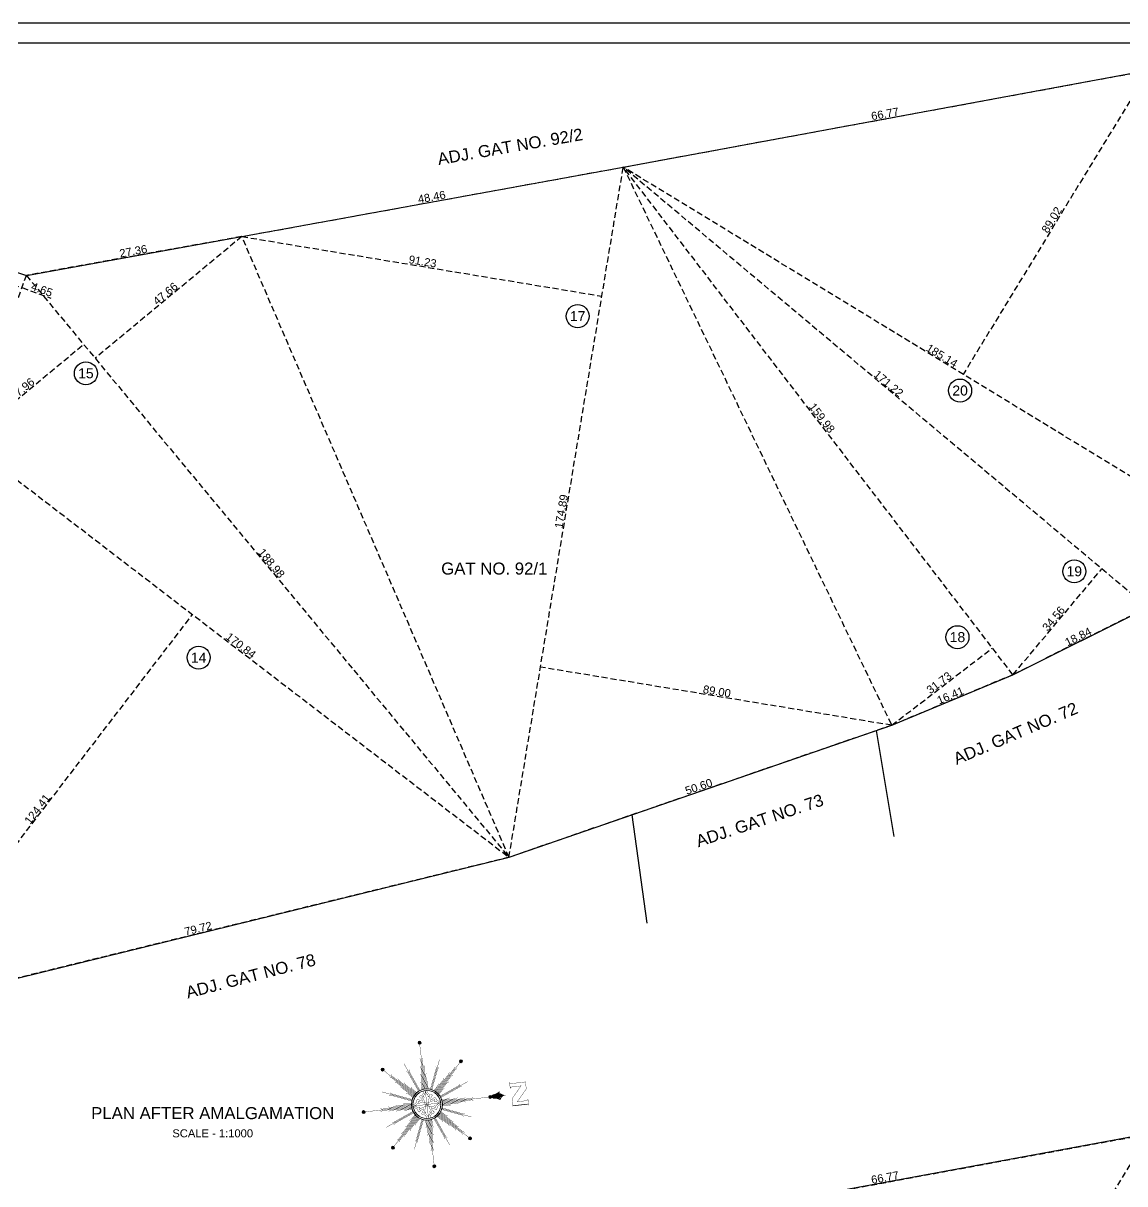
# Model space of a CAD drawing. Header units: millimetres. Extents: x 9625 to 10808, y -1607 to -1252.
# Drawn here: x 9772.5 to 9910.2, y -1457.3 to -1312.2 of the extents above; entities that cross this region are included whole.
import ezdxf
from ezdxf.enums import TextEntityAlignment as Align

# ---------------------------------------------------------------- set-up
doc = ezdxf.new("R2010")
doc.units = ezdxf.units.MM
doc.header["$LTSCALE"] = 3
doc.header["$MEASUREMENT"] = 0
doc.header["$PDMODE"] = 35
doc.header["$PDSIZE"] = 1
doc.linetypes.add('HIDDEN', pattern=[0.375, 0.25, -0.125])
doc.layers.get('Defpoints').update_dxf_attribs({"linetype": 'HIDDEN'})
for name, color, linetype in [('DIM', 8, 'HIDDEN'), ('Text', 3, 'Continuous'), ('TEXT-1', 3, 'Continuous'), ('WALL', 6, 'Continuous')]:
    doc.layers.add(name, color=color, linetype=linetype)
doc.layers.add('North', color=7, linetype='Continuous', lineweight=18)
doc.styles.add('ARIAL', font='arial.ttf')
doc.styles.get("Standard").update_dxf_attribs({"font": 'arial.ttf'})
doc.dimstyles.new('ISO-25', dxfattribs={"dimtxt": 1, "dimasz": 1, "dimexe": 0, "dimexo": 0, "dimgap": 0.1, "dimtad": 1, "dimzin": 0, "dimdsep": 46, "dimtxsty": 'Standard', "dimblk": 'NONE', "dimcen": 2.5, "dimse1": 1, "dimse2": 1, "dimclrd": 256, "dimclre": 256, "dimclrt": 3, "dimadec": 0, "dimazin": 0, "dimtfac": 1, "dimtmove": 0, "dimatfit": 3, "dimfxl": 1, "dimarcsym": 0})

# ---------------------------------------------------------------- blocks, each defined once
blk = doc.blocks.new('A$C299C5A19')
at = {"layer": 'North', "ltscale": 10}
blk.add_hatch(color=7, dxfattribs=at).paths.add_polyline_path([(2.545, 5.93, -0.301391), (2.649, 5.888, -0.350825), (2.657, 6.004, 0.189261), (2.726, 6.179), (2.726, 5.58, 0.001053), (2.726, 5.58, -0.396433), (2.642, 5.659, 0.143428)])
h = blk.add_hatch(color=7, dxfattribs=at)
edge = h.paths.add_edge_path()
edge.add_ellipse((2.982, 6.179), major_axis=(0, 0.256), ratio=1, start_angle=89.9999, end_angle=132.8683)
edge.add_ellipse((2.726, 5.941), major_axis=(0, 0.0933), ratio=1, start_angle=235.5399, end_angle=312.8682, ccw=False)
edge.add_ellipse((2.886, 5.831), major_axis=(0, 0.101), ratio=1, start_angle=348.4505, end_angle=415.5396, ccw=False)
edge.add_ellipse((3.321, 5.629), major_axis=(0, 0.513), ratio=1, start_angle=414.036, end_angle=446.6846)
edge.add_ellipse((2.726, 5.663), major_axis=(0, 0.0837), ratio=1, start_angle=179.9999, end_angle=266.6843, ccw=False)
edge.add_line((2.726, 5.58), (2.726, 6.179))
h = blk.add_hatch(color=7, dxfattribs=at)
edge = h.paths.add_edge_path()
edge.add_ellipse((2.726, 5.516), major_axis=(0, 0.064), ratio=1, start_angle=0, end_angle=360, ccw=False)
h = blk.add_hatch(color=7, dxfattribs=at)
edge = h.paths.add_edge_path()
edge.add_ellipse((1.062, 4.453), major_axis=(0, 0.064), ratio=1, start_angle=0, end_angle=360, ccw=False)
h = blk.add_hatch(color=7, dxfattribs=at)
edge = h.paths.add_edge_path()
edge.add_ellipse((4.389, 4.453), major_axis=(0, 0.064), ratio=1, start_angle=0, end_angle=360, ccw=False)
h = blk.add_hatch(color=7, dxfattribs=at)
edge = h.paths.add_edge_path()
edge.add_ellipse((0.064, 2.79), major_axis=(0, 0.064), ratio=1, start_angle=0, end_angle=360, ccw=False)
h = blk.add_hatch(color=7, dxfattribs=at)
edge = h.paths.add_edge_path()
edge.add_ellipse((5.388, 2.79), major_axis=(0, 0.064), ratio=1, start_angle=0, end_angle=360, ccw=False)
h = blk.add_hatch(color=7, dxfattribs=at)
edge = h.paths.add_edge_path()
edge.add_ellipse((1.017, 1.081), major_axis=(0, 0.064), ratio=1, start_angle=0, end_angle=360, ccw=False)
h = blk.add_hatch(color=7, dxfattribs=at)
edge = h.paths.add_edge_path()
edge.add_ellipse((4.389, 1.126), major_axis=(0, 0.064), ratio=1, start_angle=0, end_angle=360, ccw=False)
h = blk.add_hatch(color=7, dxfattribs=at)
edge = h.paths.add_edge_path()
edge.add_ellipse((2.726, 0.064), major_axis=(0, 0.064), ratio=1, start_angle=0, end_angle=360, ccw=False)
at = {"layer": 'North', "color": 7, "ltscale": 10, "extrusion": (0, 0, -1)}
blk.add_line((3.216, 6.434, 4.941), (3.216, 7.045, 4.941), dxfattribs=at)
at = {"layer": 'North', "color": 7, "ltscale": 10, "const_width": 0.0132, "elevation": 4.941}
blk.add_lwpolyline([(2.566, 7.091), (2.268, 7.091), (2.268, 6.476, -0.414214), (2.205, 6.412), (2.478, 6.412, -0.414214), (2.414, 6.476), (2.414, 6.882), (2.918, 6.434), (3.216, 6.434), (3.216, 7.045, -0.414214), (3.279, 7.109), (3.006, 7.109, -0.414214), (3.07, 7.045), (3.07, 6.644)], format="xyb", close=True, dxfattribs=at)
at = {"layer": 'North', "color": 7, "ltscale": 10, "extrusion": (0, 0, -1), "const_width": 0.0133, "elevation": -4.941}
for points in [[(-2.726, 6.179, 0.189261), (-2.657, 6.004, -0.350824), (-2.649, 5.888, -0.30139), (-2.545, 5.93, 0.143428), (-2.642, 5.659, -0.397364), (-2.726, 5.58), (-2.726, 6.179)], [(-2.726, 6.179, -0.189261), (-2.794, 6.004, 0.350824), (-2.803, 5.888, 0.30139), (-2.906, 5.93, -0.143428), (-2.809, 5.659, 0.397364), (-2.726, 5.58), (-2.726, 6.179)], [(-2.131, 2.856, -0.189261), (-2.256, 2.907, 0.095749), (-2.307, 2.939, 0.223065), (-2.359, 3.072, -0.135715), (-2.565, 2.953, -0.13637), (-2.443, 3.155, 0.225953), (-2.577, 3.208, 0.095749), (-2.609, 3.26, -0.18926), (-2.659, 3.385)], [(-2.726, 3.389, 0.189261), (-2.657, 3.215, -0.350824), (-2.649, 3.098, -0.30139), (-2.545, 3.14, 0.143428), (-2.642, 2.869, -0.397364), (-2.726, 2.79), (-2.726, 3.389)], [(-2.726, 3.389, -0.189261), (-2.794, 3.215, 0.350824), (-2.803, 3.098, 0.30139), (-2.906, 3.14, -0.143428), (-2.809, 2.869, 0.397364), (-2.726, 2.79), (-2.726, 3.389)], [(-2.792, 3.385, -0.189261), (-2.843, 3.26, 0.095749), (-2.875, 3.208, 0.223065), (-3.008, 3.156, -0.135715), (-2.889, 2.95, -0.13637), (-3.091, 3.073, 0.225953), (-3.144, 2.939, 0.095749), (-3.196, 2.907, -0.18926), (-3.321, 2.856)], [(-2.127, 2.79, -0.189261), (-2.301, 2.858, 0.350824), (-2.417, 2.867, 0.30139), (-2.376, 2.97, -0.143428), (-2.647, 2.873, 0.397364), (-2.726, 2.79), (-2.127, 2.79)], [(-2.127, 2.79, 0.189261), (-2.301, 2.721, -0.350824), (-2.417, 2.713, -0.30139), (-2.376, 2.609, 0.143428), (-2.647, 2.706, -0.397364), (-2.726, 2.79), (-2.127, 2.79)], [(-2.659, 2.195, -0.189261), (-2.609, 2.32, 0.095749), (-2.577, 2.371, 0.223065), (-2.444, 2.423, -0.135715), (-2.563, 2.629, -0.13637), (-2.361, 2.507, 0.225953), (-2.307, 2.641, 0.095749), (-2.256, 2.673, -0.18926), (-2.131, 2.723)], [(-2.726, 2.191, -0.189261), (-2.657, 2.365, 0.350824), (-2.649, 2.481, 0.30139), (-2.545, 2.44, -0.143428), (-2.642, 2.711, 0.397364), (-2.726, 2.79), (-2.726, 2.191)], [(-3.325, 2.79, 0.189261), (-3.151, 2.858, -0.350824), (-3.034, 2.867, -0.30139), (-3.076, 2.97, 0.143428), (-2.805, 2.873, -0.397364), (-2.726, 2.79), (-3.325, 2.79)], [(-3.325, 2.79, -0.189261), (-3.151, 2.721, 0.350824), (-3.034, 2.713, 0.30139), (-3.076, 2.609, -0.143428), (-2.805, 2.706, 0.397364), (-2.726, 2.79), (-3.325, 2.79)], [(-2.726, 2.191, 0.189261), (-2.794, 2.365, -0.350824), (-2.803, 2.481, -0.30139), (-2.906, 2.44, 0.143428), (-2.809, 2.711, -0.397364), (-2.726, 2.79), (-2.726, 2.191)], [(-3.321, 2.723, -0.189261), (-3.196, 2.673, 0.095749), (-3.144, 2.641, 0.223065), (-3.092, 2.508, -0.135715), (-2.886, 2.627, -0.13637), (-3.009, 2.425, 0.225953), (-2.875, 2.371, 0.095749), (-2.843, 2.32, -0.18926), (-2.792, 2.195)]]:
    blk.add_lwpolyline(points, format="xyb", dxfattribs=at)
for points in [[(-2.726, 3.455), (-2.726, 5.452)], [(-2.471, 3.405), (-1.962, 4.634)], [(-2.693, 3.454), (-2.693, 4.72), (-2.659, 4.786)], [(-2.759, 3.454), (-2.759, 4.72), (-2.792, 4.786)], [(-2.981, 3.405), (-3.49, 4.634)], [(-2.255, 3.26), (-1.062, 4.453)], [(-2.232, 3.236), (-1.338, 4.131), (-1.267, 4.154)], [(-2.279, 3.283), (-1.385, 4.178), (-1.361, 4.249)], [(-2.305, 3.305), (-1.644, 3.966), (-1.62, 4.037)], [(-2.441, 3.391), (-2.084, 4.253), (-2.028, 4.301)], [(-2.502, 3.417), (-2.145, 4.278), (-2.151, 4.352)], [(-2.626, 3.448), (-2.626, 4.054), (-2.593, 4.121)], [(-2.659, 3.452), (-2.659, 4.387), (-2.626, 4.453)], [(-2.792, 3.452), (-2.792, 4.387), (-2.826, 4.453)], [(-2.826, 3.448), (-2.826, 4.054), (-2.859, 4.121)], [(-2.949, 3.417), (-3.306, 4.278), (-3.301, 4.352)], [(-3.011, 3.391), (-3.368, 4.253), (-3.424, 4.301)], [(-3.147, 3.305), (-3.808, 3.966), (-3.832, 4.037)], [(-3.172, 3.283), (-4.067, 4.178), (-4.09, 4.249)], [(-3.196, 3.26), (-4.389, 4.453)], [(-3.219, 3.236), (-4.114, 4.131), (-4.185, 4.154)], [(-2.111, 3.044), (-0.881, 3.554)], [(-2.125, 3.075), (-1.263, 3.432), (-1.214, 3.488)], [(-2.211, 3.211), (-1.549, 3.872), (-1.479, 3.896)], [(-2.19, 3.184), (-1.761, 3.613), (-1.691, 3.637)], [(-2.331, 3.326), (-1.902, 3.754), (-1.879, 3.825)], [(-2.359, 3.345), (-2.161, 3.543), (-2.138, 3.613)], [(-2.593, 3.442), (-2.593, 3.721), (-2.559, 3.788)], [(-2.859, 3.442), (-2.859, 3.721), (-2.892, 3.788)], [(-3.093, 3.345), (-3.291, 3.543), (-3.314, 3.613)], [(-3.12, 3.326), (-3.549, 3.754), (-3.573, 3.825)], [(-3.241, 3.211), (-3.902, 3.872), (-3.973, 3.896)], [(-3.262, 3.184), (-3.69, 3.613), (-3.761, 3.637)], [(-3.327, 3.075), (-4.189, 3.432), (-4.237, 3.488)], [(-3.341, 3.044), (-4.57, 3.554)], [(-2.099, 3.013), (-1.238, 3.37), (-1.163, 3.365)], [(-2.171, 3.157), (-1.973, 3.355), (-1.902, 3.378)], [(-3.281, 3.157), (-3.479, 3.355), (-3.549, 3.378)], [(-3.353, 3.013), (-4.214, 3.37), (-4.288, 3.365)], [(-2.06, 2.79), (-0.064, 2.79)], [(-2.061, 2.823), (-0.796, 2.823), (-0.729, 2.856)], [(-2.061, 2.757), (-0.796, 2.757), (-0.729, 2.723)], [(-2.111, 2.535), (-0.881, 2.026)], [(-2.064, 2.856), (-1.129, 2.856), (-1.062, 2.89)], [(-2.064, 2.723), (-1.129, 2.723), (-1.062, 2.69)], [(-2.099, 2.566), (-1.238, 2.209), (-1.163, 2.215)], [(-2.125, 2.505), (-1.263, 2.148), (-1.214, 2.092)], [(-2.068, 2.89), (-1.461, 2.89), (-1.395, 2.923)], [(-2.068, 2.69), (-1.461, 2.69), (-1.395, 2.657)], [(-2.074, 2.923), (-1.794, 2.923), (-1.728, 2.956)], [(-2.074, 2.657), (-1.794, 2.657), (-1.728, 2.623)], [(-3.327, 2.505), (-4.189, 2.148), (-4.237, 2.092)], [(-3.341, 2.535), (-4.57, 2.026)], [(-3.353, 2.566), (-4.214, 2.209), (-4.288, 2.215)], [(-3.378, 2.923), (-3.657, 2.923), (-3.724, 2.956)], [(-3.378, 2.657), (-3.657, 2.657), (-3.724, 2.623)], [(-3.384, 2.89), (-3.99, 2.89), (-4.057, 2.923)], [(-3.384, 2.69), (-3.99, 2.69), (-4.057, 2.657)], [(-3.388, 2.856), (-4.323, 2.856), (-4.389, 2.89)], [(-3.388, 2.723), (-4.323, 2.723), (-4.389, 2.69)], [(-3.39, 2.823), (-4.656, 2.823), (-4.722, 2.856)], [(-3.39, 2.757), (-4.656, 2.757), (-4.722, 2.723)], [(-3.391, 2.79), (-5.388, 2.79)], [(-2.255, 2.319), (-1.062, 1.126)], [(-2.232, 2.343), (-1.338, 1.449), (-1.267, 1.425)], [(-2.279, 2.296), (-1.385, 1.402), (-1.361, 1.331)], [(-2.211, 2.369), (-1.549, 1.708), (-1.479, 1.684)], [(-2.305, 2.275), (-1.644, 1.613), (-1.62, 1.543)], [(-2.19, 2.395), (-1.761, 1.966), (-1.691, 1.943)], [(-2.331, 2.254), (-1.902, 1.825), (-1.879, 1.755)], [(-2.171, 2.423), (-1.973, 2.225), (-1.902, 2.202)], [(-2.471, 2.175), (-1.962, 0.945)], [(-2.441, 2.189), (-2.084, 1.327), (-2.028, 1.278)], [(-2.359, 2.235), (-2.161, 2.037), (-2.138, 1.966)], [(-2.502, 2.163), (-2.145, 1.302), (-2.151, 1.227)], [(-2.593, 2.138), (-2.593, 1.858), (-2.559, 1.792)], [(-2.626, 2.132), (-2.626, 1.525), (-2.593, 1.459)], [(-2.659, 2.128), (-2.659, 1.193), (-2.626, 1.126)], [(-2.693, 2.125), (-2.693, 0.86), (-2.659, 0.793)], [(-2.726, 2.124), (-2.726, 0.128)], [(-2.759, 2.125), (-2.759, 0.86), (-2.792, 0.793)], [(-2.792, 2.128), (-2.792, 1.193), (-2.826, 1.126)], [(-2.826, 2.132), (-2.826, 1.525), (-2.859, 1.459)], [(-2.859, 2.138), (-2.859, 1.858), (-2.892, 1.792)], [(-2.949, 2.163), (-3.306, 1.302), (-3.301, 1.227)], [(-2.981, 2.175), (-3.49, 0.945)], [(-3.011, 2.189), (-3.368, 1.327), (-3.424, 1.278)], [(-3.093, 2.235), (-3.291, 2.037), (-3.314, 1.966)], [(-3.12, 2.254), (-3.549, 1.825), (-3.573, 1.755)], [(-3.147, 2.275), (-3.808, 1.613), (-3.832, 1.543)], [(-3.172, 2.296), (-4.067, 1.402), (-4.09, 1.331)], [(-3.196, 2.319), (-4.389, 1.126)], [(-3.219, 2.343), (-4.114, 1.449), (-4.185, 1.425)], [(-3.241, 2.369), (-3.902, 1.708), (-3.973, 1.684)], [(-3.262, 2.395), (-3.69, 1.966), (-3.761, 1.943)], [(-3.281, 2.423), (-3.479, 2.225), (-3.549, 2.202)]]:
    blk.add_lwpolyline(points, dxfattribs=at)
at = {"layer": 'North', "color": 7, "ltscale": 10, "extrusion": (0, 0, -1)}
for centre, radius in [((-2.726, 5.516, -4.941), 0.064), ((-1.062, 4.453, -4.941), 0.064), ((-4.389, 4.453, -4.941), 0.064), ((-2.726, 2.79, -4.941), 0.665), ((-2.726, 2.79, -4.941), 0.599), ((-0.064, 2.79, -4.941), 0.064), ((-5.388, 2.79, -4.941), 0.064), ((-1.017, 1.081, -4.941), 0.064), ((-4.389, 1.126, -4.941), 0.064), ((-2.726, 0.064, -4.941), 0.064)]:
    blk.add_circle(centre, radius, dxfattribs=at)
blk = doc.blocks.new('*D1862')
at = {"layer": 'Defpoints', "color": 0}
for p in [(9833.27, -1416.48), (9755.86, -1435.49), (9755.86, -1435.49)]:
    blk.add_point(p, dxfattribs=at)
at = {"layer": 'DIM', "lineweight": -2}
blk.add_line((9833.27, -1416.48), (9755.86, -1435.49), dxfattribs=at)
at = {"layer": 'DIM', "color": 3, "insert": (9794.42, -1425.39), "char_height": 1, "attachment_point": 5, "rotation": 13.7986}
blk.add_mtext('79.72', dxfattribs=at)
blk = doc.blocks.new('_None')
blk = doc.blocks.new('*D1861')
at = {"layer": 'Defpoints', "color": 0}
for p in [(9881.11, -1399.98), (9833.27, -1416.48), (9833.27, -1416.48)]:
    blk.add_point(p, dxfattribs=at)
at = {"layer": 'DIM', "lineweight": -2}
blk.add_line((9881.11, -1399.98), (9833.27, -1416.48), dxfattribs=at)
at = {"layer": 'DIM', "color": 3, "insert": (9856.99, -1407.65), "char_height": 1, "attachment_point": 5, "rotation": 19.0312}
blk.add_mtext('50.60', dxfattribs=at)
blk = doc.blocks.new('*D1860')
at = {"layer": 'Defpoints', "color": 0}
for p in [(9896.26, -1393.66), (9881.11, -1399.98), (9881.11, -1399.98)]:
    blk.add_point(p, dxfattribs=at)
at = {"layer": 'DIM', "lineweight": -2}
blk.add_line((9896.26, -1393.66), (9881.11, -1399.98), dxfattribs=at)
at = {"layer": 'DIM', "color": 3, "insert": (9888.45, -1396.26), "char_height": 1, "attachment_point": 5, "rotation": 22.6302}
blk.add_mtext('16.41', dxfattribs=at)
blk = doc.blocks.new('*D1859')
at = {"layer": 'Defpoints', "color": 0}
for p in [(9913.12, -1385.25), (9896.26, -1393.66), (9896.26, -1393.66)]:
    blk.add_point(p, dxfattribs=at)
at = {"layer": 'DIM', "lineweight": -2}
blk.add_line((9913.12, -1385.25), (9896.26, -1393.66), dxfattribs=at)
at = {"layer": 'DIM', "color": 3, "insert": (9904.42, -1388.91), "char_height": 1, "attachment_point": 5, "rotation": 26.5134}
blk.add_mtext('18.84', dxfattribs=at)
blk = doc.blocks.new('*D1852')
at = {"layer": 'Defpoints', "color": 0}
for p in [(9913.22, -1318.11), (9913.22, -1318.11), (9847.55, -1330.21)]:
    blk.add_point(p, dxfattribs=at)
at = {"layer": 'DIM', "lineweight": -2}
blk.add_line((9847.55, -1330.21), (9913.22, -1318.11), dxfattribs=at)
at = {"layer": 'DIM', "color": 3, "insert": (9880.27, -1323.56), "char_height": 1, "attachment_point": 5, "rotation": 10.441}
blk.add_mtext('66.77', dxfattribs=at)
blk = doc.blocks.new('*D1851')
at = {"layer": 'Defpoints', "color": 0}
for p in [(9847.55, -1330.21), (9847.55, -1330.21), (9799.88, -1338.89)]:
    blk.add_point(p, dxfattribs=at)
at = {"layer": 'DIM', "lineweight": -2}
blk.add_line((9799.88, -1338.89), (9847.55, -1330.21), dxfattribs=at)
at = {"layer": 'DIM', "color": 3, "insert": (9823.61, -1333.95), "char_height": 1, "attachment_point": 5, "rotation": 10.3187}
blk.add_mtext('48.46', dxfattribs=at)
blk = doc.blocks.new('*D1850')
at = {"layer": 'Defpoints', "color": 0}
for p in [(9799.88, -1338.89), (9772.95, -1343.75), (9772.95, -1343.75)]:
    blk.add_point(p, dxfattribs=at)
at = {"layer": 'DIM', "lineweight": -2}
blk.add_line((9799.88, -1338.89), (9772.95, -1343.75), dxfattribs=at)
at = {"layer": 'DIM', "color": 3, "insert": (9786.31, -1340.72), "char_height": 1, "attachment_point": 5, "rotation": 10.2336}
blk.add_mtext('27.36', dxfattribs=at)
blk = doc.blocks.new('*D1840')
at = {"layer": 'Defpoints', "color": 0}
for p in [(9913.22, -1318.11), (9890.05, -1356.12), (9890.05, -1356.12)]:
    blk.add_point(p, dxfattribs=at)
at = {"layer": 'DIM', "lineweight": -2}
blk.add_line((9913.22, -1318.11), (9890.05, -1356.12), dxfattribs=at)
at = {"layer": 'DIM', "color": 3, "insert": (9901.11, -1336.8), "char_height": 1, "attachment_point": 5, "rotation": 58.6336}
blk.add_mtext('89.02', dxfattribs=at)
blk = doc.blocks.new('*D1838')
at = {"layer": 'Defpoints', "color": 0}
for p in [(9847.55, -1330.21), (9847.55, -1330.21), (9926.59, -1378.39)]:
    blk.add_point(p, dxfattribs=at)
at = {"layer": 'DIM', "lineweight": -2}
blk.add_line((9926.59, -1378.39), (9847.55, -1330.21), dxfattribs=at)
at = {"layer": 'DIM', "color": 3, "insert": (9887.39, -1353.78), "char_height": 1, "attachment_point": 5, "rotation": 328.6336}
blk.add_mtext('185.14', dxfattribs=at)
blk = doc.blocks.new('*D1837')
at = {"layer": 'Defpoints', "color": 0}
for p in [(9907.37, -1380.43), (9907.37, -1380.43), (9896.26, -1393.66)]:
    blk.add_point(p, dxfattribs=at)
at = {"layer": 'DIM', "lineweight": -2}
blk.add_line((9896.26, -1393.66), (9907.37, -1380.43), dxfattribs=at)
at = {"layer": 'DIM', "color": 3, "insert": (9901.35, -1386.65), "char_height": 1, "attachment_point": 5, "rotation": 49.9868}
blk.add_mtext('34.56', dxfattribs=at)
blk = doc.blocks.new('*D1836')
at = {"layer": 'Defpoints', "color": 0}
for p in [(9847.55, -1330.21), (9847.55, -1330.21), (9913.12, -1385.25)]:
    blk.add_point(p, dxfattribs=at)
at = {"layer": 'DIM', "lineweight": -2}
blk.add_line((9913.12, -1385.25), (9847.55, -1330.21), dxfattribs=at)
at = {"layer": 'DIM', "color": 3, "insert": (9880.72, -1357.27), "char_height": 1, "attachment_point": 5, "rotation": 319.9868}
blk.add_mtext('171.22', dxfattribs=at)
blk = doc.blocks.new('*D1835')
at = {"layer": 'Defpoints', "color": 0}
for p in [(9893.69, -1390.32), (9893.69, -1390.32), (9881.11, -1399.98)]:
    blk.add_point(p, dxfattribs=at)
at = {"layer": 'DIM', "lineweight": -2}
blk.add_line((9881.11, -1399.98), (9893.69, -1390.32), dxfattribs=at)
at = {"layer": 'DIM', "color": 3, "insert": (9887.03, -1394.66), "char_height": 1, "attachment_point": 5, "rotation": 37.5107}
blk.add_mtext('31.73', dxfattribs=at)
blk = doc.blocks.new('*D1834')
at = {"layer": 'Defpoints', "color": 0}
for p in [(9847.55, -1330.21), (9847.55, -1330.21), (9896.26, -1393.66)]:
    blk.add_point(p, dxfattribs=at)
at = {"layer": 'DIM', "lineweight": -2}
blk.add_line((9896.26, -1393.66), (9847.55, -1330.21), dxfattribs=at)
at = {"layer": 'DIM', "color": 3, "insert": (9872.39, -1361.57), "char_height": 1, "attachment_point": 5, "rotation": 307.5107}
blk.add_mtext('159.98', dxfattribs=at)
blk = doc.blocks.new('*D1833')
at = {"layer": 'Defpoints', "color": 0}
for p in [(9799.88, -1338.89), (9844.88, -1346.34), (9844.88, -1346.34)]:
    blk.add_point(p, dxfattribs=at)
at = {"layer": 'DIM', "lineweight": -2}
blk.add_line((9799.88, -1338.89), (9844.88, -1346.34), dxfattribs=at)
at = {"layer": 'DIM', "color": 3, "insert": (9822.48, -1342.01), "char_height": 1, "attachment_point": 5, "rotation": 350.6024}
blk.add_mtext('91.23', dxfattribs=at)
blk = doc.blocks.new('*D1832')
at = {"layer": 'Defpoints', "color": 0}
for p in [(9837.21, -1392.71), (9837.21, -1392.71), (9881.11, -1399.98)]:
    blk.add_point(p, dxfattribs=at)
at = {"layer": 'DIM', "lineweight": -2}
blk.add_line((9881.11, -1399.98), (9837.21, -1392.71), dxfattribs=at)
at = {"layer": 'DIM', "color": 3, "insert": (9859.26, -1395.74), "char_height": 1, "attachment_point": 5, "rotation": 350.6024}
blk.add_mtext('89.00', dxfattribs=at)
blk = doc.blocks.new('*D1831')
at = {"layer": 'Defpoints', "color": 0}
for p in [(9847.55, -1330.21), (9847.55, -1330.21), (9833.27, -1416.48)]:
    blk.add_point(p, dxfattribs=at)
at = {"layer": 'DIM', "lineweight": -2}
blk.add_line((9833.27, -1416.48), (9847.55, -1330.21), dxfattribs=at)
at = {"layer": 'DIM', "color": 3, "insert": (9839.81, -1373.25), "char_height": 1, "attachment_point": 5, "rotation": 80.6024}
blk.add_mtext('174.89', dxfattribs=at)
blk = doc.blocks.new('*D1830')
at = {"layer": 'Defpoints', "color": 0}
for p in [(9799.88, -1338.89), (9781.54, -1354.1), (9781.54, -1354.1)]:
    blk.add_point(p, dxfattribs=at)
at = {"layer": 'DIM', "lineweight": -2}
blk.add_line((9799.88, -1338.89), (9781.54, -1354.1), dxfattribs=at)
at = {"layer": 'DIM', "color": 3, "insert": (9790.32, -1346.03), "char_height": 1, "attachment_point": 5, "rotation": 39.6728}
blk.add_mtext('47.66', dxfattribs=at)
blk = doc.blocks.new('*D1829')
at = {"layer": 'Defpoints', "color": 0}
for p in [(9780.1, -1352.37), (9780.1, -1352.37), (9765.49, -1364.49)]:
    blk.add_point(p, dxfattribs=at)
at = {"layer": 'DIM', "lineweight": -2}
blk.add_line((9765.49, -1364.49), (9780.1, -1352.37), dxfattribs=at)
at = {"layer": 'DIM', "color": 3, "insert": (9772.41, -1357.96), "char_height": 1, "attachment_point": 5, "rotation": 39.6728}
blk.add_mtext('37.96', dxfattribs=at)
blk = doc.blocks.new('*D1828')
at = {"layer": 'Defpoints', "color": 0}
for p in [(9772.95, -1343.75), (9833.27, -1416.48), (9833.27, -1416.48)]:
    blk.add_point(p, dxfattribs=at)
at = {"layer": 'DIM', "lineweight": -2}
blk.add_line((9772.95, -1343.75), (9833.27, -1416.48), dxfattribs=at)
at = {"layer": 'DIM', "color": 3, "insert": (9803.58, -1379.73), "char_height": 1, "attachment_point": 5, "rotation": 309.6728}
blk.add_mtext('188.98', dxfattribs=at)
blk = doc.blocks.new('*D1827')
at = {"layer": 'Defpoints', "color": 0}
for p in [(9793.71, -1386.14), (9793.71, -1386.14), (9755.86, -1435.49)]:
    blk.add_point(p, dxfattribs=at)
at = {"layer": 'DIM', "lineweight": -2}
blk.add_line((9755.86, -1435.49), (9793.71, -1386.14), dxfattribs=at)
at = {"layer": 'DIM', "color": 3, "insert": (9774.31, -1410.45), "char_height": 1, "attachment_point": 5, "rotation": 52.5118}
blk.add_mtext('124.41', dxfattribs=at)
blk = doc.blocks.new('*D1826')
at = {"layer": 'Defpoints', "color": 0}
for p in [(9765.49, -1364.49), (9833.27, -1416.48), (9833.27, -1416.48)]:
    blk.add_point(p, dxfattribs=at)
at = {"layer": 'DIM', "lineweight": -2}
blk.add_line((9765.49, -1364.49), (9833.27, -1416.48), dxfattribs=at)
at = {"layer": 'DIM', "color": 3, "insert": (9799.76, -1390), "char_height": 1, "attachment_point": 5, "rotation": 322.5118}
blk.add_mtext('170.84', dxfattribs=at)
blk = doc.blocks.new('*D1825')
at = {"layer": 'Defpoints', "color": 0}
for p in [(9770.75, -1343.01), (9772.93, -1343.8), (9772.4, -1345.28)]:
    blk.add_point(p, dxfattribs=at)
at = {"layer": 'DIM', "lineweight": -2}
for p, q in [((9770.21, -1344.49), (9772.4, -1345.28)), ((9772.4, -1345.28), (9776.02, -1346.58))]:
    blk.add_line(p, q, dxfattribs=at)
at = {"layer": 'DIM', "color": 3, "insert": (9774.89, -1345.52), "char_height": 1, "attachment_point": 5, "rotation": 340.2228}
blk.add_mtext('4.65', dxfattribs=at)
blk = doc.blocks.new('*D1824')
at = {"layer": 'Defpoints', "color": 0}
for p in [(9772.95, -1343.75), (9772.95, -1343.75), (9765.49, -1364.49)]:
    blk.add_point(p, dxfattribs=at)
at = {"layer": 'DIM', "lineweight": -2}
blk.add_line((9765.49, -1364.49), (9772.95, -1343.75), dxfattribs=at)
at = {"layer": 'DIM', "color": 3, "insert": (9768.65, -1353.92), "char_height": 1, "attachment_point": 5, "rotation": 70.2228}
blk.add_mtext('44.08', dxfattribs=at)
blk = doc.blocks.new('*D1785')
at = {"layer": 'Defpoints', "color": 0}
for p in [(9913.22, -1451.06), (9913.22, -1451.06), (9847.55, -1463.16)]:
    blk.add_point(p, dxfattribs=at)
at = {"layer": 'DIM', "lineweight": -2}
blk.add_line((9847.55, -1463.16), (9913.22, -1451.06), dxfattribs=at)
at = {"layer": 'DIM', "color": 3, "insert": (9880.27, -1456.51), "char_height": 1, "attachment_point": 5, "rotation": 10.441}
blk.add_mtext('66.77', dxfattribs=at)
blk = doc.blocks.new('*D506')
at = {"layer": 'Defpoints', "color": 0}
for p in [(9913.22, -1451.06), (9890.05, -1489.07), (9890.05, -1489.07)]:
    blk.add_point(p, dxfattribs=at)
at = {"layer": 'DIM', "lineweight": -2}
blk.add_line((9913.22, -1451.06), (9890.05, -1489.07), dxfattribs=at)
at = {"layer": 'DIM', "color": 3, "insert": (9901.11, -1469.75), "char_height": 1, "attachment_point": 5, "rotation": 58.6336}
blk.add_mtext('89.02', dxfattribs=at)

msp = doc.modelspace()

# ---------------------------------------------------------------- linework, layer by layer
at = {"layer": 'DIM'}
for p, q in [((9847.5514, -1330.2105), (9881.1095, -1399.9792)), ((9833.2734, -1416.4796), (9799.8776, -1338.8903))]:
    msp.add_line(p, q, dxfattribs=at)
at = {"layer": 'Text', "linetype": 'Continuous'}
for centre in [(9841.853, -1348.8419), (9780.3833, -1355.9906), (9889.6583, -1358.1468), (9903.9317, -1380.7385), (9889.3296, -1388.9674), (9794.4746, -1391.5213)]:
    msp.add_circle(centre, 1.4393, dxfattribs=at)
at = {"layer": 'WALL'}
for p, q in [((9879.161, -1400.6513), (9881.3901, -1413.8711)), ((9848.6111, -1411.189), (9850.4971, -1424.7257))]:
    msp.add_line(p, q, dxfattribs=at)
at = {"layer": 'WALL', "color": 8}
msp.add_lwpolyline([(9625.386, -1607.225), (10070.386, -1607.225), (10070.386, -1312.225), (9625.386, -1312.225)], close=True, dxfattribs=at)
at = {"layer": 'WALL'}
for points in [[(9629.386, -1604.725), (10067.886, -1604.725), (10067.886, -1314.725), (9629.386, -1314.725)], [(9926.5932, -1511.3445), (9913.2156, -1451.0605), (9847.5514, -1463.1608), (9799.8776, -1471.8406), (9772.9516, -1476.7016), (9770.7453, -1475.9649), (9765.4936, -1497.4429), (9748.8156, -1496.068), (9739.7053, -1519.3538), (9729.7595, -1545.2207), (9706.8129, -1581.7854), (9755.8556, -1568.4436), (9833.2734, -1549.4299), (9881.1095, -1532.9294), (9896.2595, -1526.6138), (9913.118, -1518.2035)]]:
    msp.add_lwpolyline(points, close=True, dxfattribs=at)
for points in [[(9770.7453, -1343.0146), (9772.9516, -1343.7514), (9799.8776, -1338.8903), (9847.5514, -1330.2105), (9913.2156, -1318.1103), (9926.5932, -1378.3942)], [(9706.8129, -1448.8351), (9755.8556, -1435.4933), (9833.2734, -1416.4796), (9881.1095, -1399.9792), (9896.2595, -1393.6635), (9913.118, -1385.2532)]]:
    msp.add_lwpolyline(points, dxfattribs=at)

# ---------------------------------------------------------------- block references
at = {"layer": 'North', "xscale": 2.921268938186217, "yscale": 2.921268938186217, "zscale": 2.921268938186217, "rotation": 276.8369581476623}
msp.add_blockref('A$C299C5A19', (9813.9705, -1440.4419, -14.4346), dxfattribs=at)

# ---------------------------------------------------------------- texts
at = {"layer": 'Text', "linetype": 'Continuous', "attachment_point": 5, "style": 'ARIAL'}
for s, insert, char_height in [('\\A1;17', (9841.853, -1348.8419), 1.25), ('\\A1;15', (9780.3833, -1355.9906), 1.25), ('\\A1;20', (9889.6583, -1358.1468), 1.25), ('\\A1;19', (9903.9317, -1380.7385), 1.25), ('\\A1;18', (9889.3296, -1388.9674), 1.25), ('\\A1;14', (9794.4746, -1391.5213), 1.25), ('\\A1;PLAN AFTER AMALGAMATION', (9796.2348, -1448.4686), 1.5), ('\\A1;SCALE - 1:1000', (9796.2348, -1450.9898), 1)]:
    msp.add_mtext(s, dxfattribs=dict(at, insert=insert, char_height=char_height))
at = {"layer": 'TEXT-1', "style": 'ARIAL'}
for s, rotation, p in [('ADJ. GAT NO. 92/2', 729.849792, (9833.4132, -1327.6469)), ('GAT NO. 92/1', 360, (9831.4314, -1380.3873)), ('ADJ. GAT NO. 72', 1463.119482, (9896.5891, -1400.9907)), ('ADJ. GAT NO. 73', 1458.499092, (9864.6017, -1411.8801)), ('ADJ. GAT NO. 78', 1454.57879, (9800.9808, -1431.3168))]:
    msp.add_text(s, height=1.5, rotation=rotation, dxfattribs=at).set_placement(p, align=Align.MIDDLE_CENTER)

# ---------------------------------------------------------------- dimensions: what is measured, and where the dimension line sits
at = {"layer": 'DIM'}
for p1, p2, picture, middle in [((9847.5514, -1330.2105), (9913.2156, -1318.1103), '*D1852', (9880.2729, -1323.5599)), ((9799.8776, -1338.8903), (9847.5514, -1330.2105), '*D1851', (9823.6051, -1333.9497)), ((9799.8776, -1338.8903), (9772.9516, -1343.7514), '*D1850', (9786.3061, -1340.7196)), ((9913.118, -1385.2532), (9896.2595, -1393.6635), '*D1859', (9904.4162, -1388.912)), ((9896.2595, -1393.6635), (9881.1095, -1399.9792), '*D1860', (9888.4496, -1396.2578)), ((9881.1095, -1399.9792), (9833.2734, -1416.4796), '*D1861', (9856.9924, -1407.6522)), ((9833.2734, -1416.4796), (9755.8556, -1435.4933), '*D1862', (9794.4188, -1425.3935)), ((9847.5514, -1463.1608), (9913.2156, -1451.0605), '*D1785', (9880.2729, -1456.5102))]:
    dim = msp.add_aligned_dim(p1=p1, p2=p2, distance=0, dimstyle='ISO-25', dxfattribs=at)
    dim.commit()
    dim.dimension.update_dxf_attribs({"geometry": picture, "text_midpoint": middle})
for p1, p2, distance, picture, middle in [((9913.2156, -1318.1103), (9890.0474, -1356.116), 0, '*D1840', (9901.1101, -1336.7953)), ((9833.2734, -1416.4796), (9847.5514, -1330.2105), 0, '*D1831', (9839.81, -1373.2453)), ((9926.5932, -1378.3942), (9847.5514, -1330.2105), 0, '*D1838', (9887.3901, -1353.781)), ((9913.118, -1385.2532), (9847.5514, -1330.2105), 0, '*D1836', (9880.7218, -1357.2707)), ((9896.2595, -1393.6635), (9847.5514, -1330.2105), 0, '*D1834', (9872.3898, -1361.5652)), ((9799.8776, -1338.8903), (9781.5369, -1354.1024), 0, '*D1830', (9790.3174, -1346.0264)), ((9799.8776, -1338.8903), (9844.8821, -1346.3388), 0, '*D1833', (9822.4796, -1342.0119)), ((9770.7453, -1343.0146), (9772.9336, -1343.8014), -1.5676, '*D1825', (9774.8895, -1345.5217)), ((9765.4936, -1364.4926), (9772.9516, -1343.7514), 0, '*D1824', (9768.648, -1353.9154)), ((9772.9516, -1343.7514), (9833.2734, -1416.4796), 0, '*D1828', (9803.5824, -1379.7257)), ((9765.4936, -1364.4926), (9780.1039, -1352.3746), 0, '*D1829', (9772.4087, -1357.9634)), ((9765.4936, -1364.4926), (9833.2734, -1416.4796), 0, '*D1826', (9799.7551, -1390.0016)), ((9896.2595, -1393.6635), (9907.3705, -1380.4281), 0, '*D1837', (9901.3471, -1386.653)), ((9755.8556, -1435.4933), (9793.7123, -1386.1363), 0, '*D1827', (9774.3062, -1410.4484)), ((9881.1095, -1399.9792), (9893.6929, -1390.3199), 0, '*D1835', (9887.0292, -1394.6649)), ((9881.1095, -1399.9792), (9837.2069, -1392.713), 0, '*D1832', (9859.2579, -1395.7437)), ((9913.2156, -1451.0605), (9890.0474, -1489.0662), 0, '*D506', (9901.1101, -1469.7456))]:
    dim = msp.add_aligned_dim(p1=p1, p2=p2, distance=distance, dimstyle='ISO-25', override={"dimlfac": 2}, dxfattribs=at)
    dim.commit()
    dim.dimension.update_dxf_attribs({"geometry": picture, "text_midpoint": middle})

doc.saveas('drawing.dxf')
